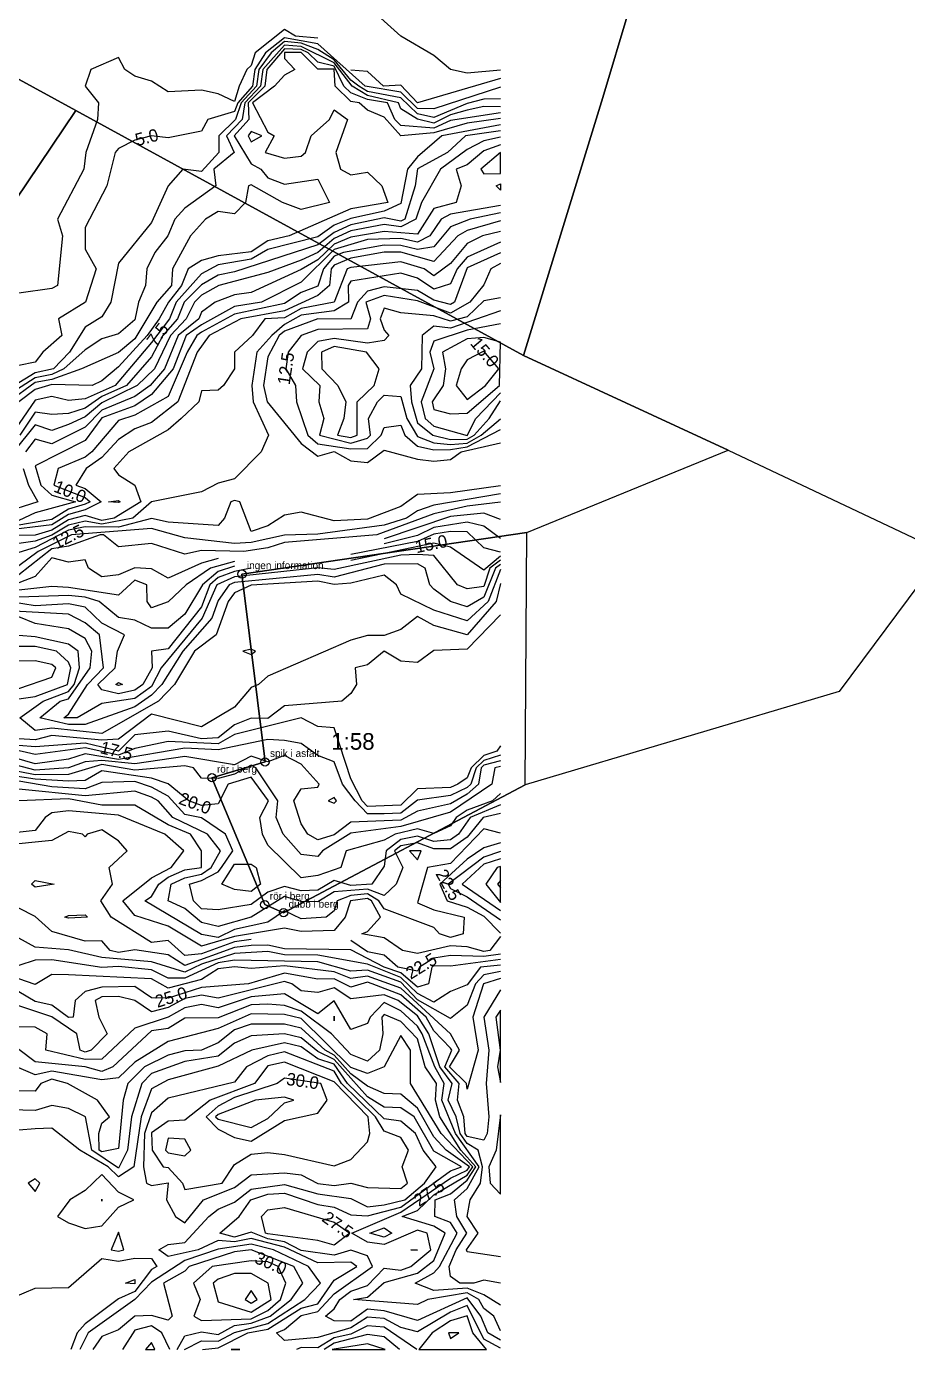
# Model space of a CAD drawing. Header units: metres. Extents: x 304729 to 308942, y 6403920 to 6405836.
# Drawn here: x 305622.9 to 305729, y 6404300 to 6404459.2 of the extents above; entities that cross this region are included whole.
import ezdxf
from ezdxf.enums import TextEntityAlignment as Align

# ---------------------------------------------------------------- set-up
doc = ezdxf.new("R2010")
doc.units = ezdxf.units.M
for name, color, linetype in [('FASTIGHETSGRANSER', 7, 'Continuous'), ('GRANSPUNKTER', 1, 'Continuous'), ('HOJDKURVOR_GRUND', 4, 'Continuous'), ('HOJDKURVOR_STOD', 6, 'Continuous'), ('HOJDKURVOR_TEXT', 2, 'Continuous'), ('LILLEBY_4_8', 5, 'Continuous'), ('TOMTBETECKNINGAR', 3, 'Continuous'), ('TOMTER_1945', 1, 'Continuous')]:
    doc.layers.add(name, color=color, linetype=linetype)

msp = doc.modelspace()

# ---------------------------------------------------------------- linework, layer by layer
at = {"layer": 'FASTIGHETSGRANSER'}
msp.add_lwpolyline([(305194.17, 6404796.311), (305248.461, 6404753.573), (305425.875, 6404616.253), (305445.572, 6404610.011), (305510.987, 6404589.282), (305538.828, 6404586.862), (305574.392, 6404542.914), (305622.258, 6404525.46), (305693.017, 6404463.466), (305695.515, 6404461.196), (305692.317, 6404450.639), (305682.784, 6404419.603), (305707.41, 6404408.206), (305733.318, 6404395.966)], dxfattribs=at)
msp.add_lwpolyline([(305683.18, 6404398.311), (305648.879, 6404393.293), (305651.66, 6404370.69), (305645.272, 6404368.798), (305651.631, 6404353.522), (305653.892, 6404352.557), (305682.973, 6404367.954), (305683.18, 6404398.311)], close=True, dxfattribs=at)
at = {"layer": 'GRANSPUNKTER'}
for centre in [(305648.88, 6404393.29), (305651.66, 6404370.69), (305645.27, 6404368.8), (305651.63, 6404353.52), (305653.89, 6404352.56)]:
    msp.add_circle(centre, 0.5, dxfattribs=at)
at = {"layer": 'HOJDKURVOR_GRUND'}
for points in [[(305680, 6404453.92), (305676, 6404453.56), (305674, 6404454), (305672, 6404455.69), (305668, 6404458), (305664, 6404461.6)], [(305658, 6404457.78), (305655.33, 6404458), (305654, 6404458.79), (305650.47, 6404456), (305650, 6404454.48), (305649.45, 6404454), (305648.55, 6404452), (305648, 6404450.14), (305646, 6404451.08), (305644, 6404451.5), (305640, 6404451.33), (305638, 6404452.59), (305636, 6404453.2), (305634.77, 6404454), (305634, 6404455.43), (305630.67, 6404454), (305630, 6404452), (305631.62, 6404450), (305631.5, 6404448), (305630.1, 6404444), (305629.85, 6404442), (305626.69, 6404436), (305627.29, 6404434), (305626.67, 6404428), (305626, 6404427.65), (305622, 6404427.1)], [(305680, 6404450.45), (305678, 6404450.42), (305676, 6404449.89), (305672, 6404448.23), (305670, 6404448.68), (305668, 6404450.57), (305664, 6404451.36), (305662.94, 6404452), (305662, 6404452.72), (305660, 6404455.15), (305658, 6404456.41), (305656, 6404457.15), (305654, 6404457.36), (305652.4, 6404456), (305650.91, 6404454), (305650.64, 6404452), (305648.8, 6404450), (305648.11, 6404448), (305646.09, 6404446), (305646.08, 6404444), (305644, 6404441.71), (305641.75, 6404442), (305640, 6404440), (305638, 6404435.58), (305634, 6404430.71), (305633.08, 6404426), (305632, 6404424.26), (305630, 6404423), (305628.1, 6404420), (305626.18, 6404418), (305624, 6404417.49), (305621.49, 6404416)], [(305680, 6404449.51), (305678, 6404449.56), (305676, 6404449.1), (305674, 6404448.56), (305672, 6404447.54), (305670, 6404448.03), (305668, 6404449.27), (305667.71, 6404450), (305664, 6404450.88), (305662.16, 6404452), (305660, 6404454.78), (305656, 6404456.78), (305654, 6404456.92), (305651.4, 6404454), (305651.13, 6404452), (305649.21, 6404450), (305648.9, 6404448), (305647.02, 6404446), (305647.96, 6404444), (305645.5, 6404442), (305645.73, 6404440), (305642, 6404437.3), (305640.79, 6404436), (305639.94, 6404434), (305638.39, 6404432), (305637.43, 6404430), (305637.27, 6404428), (305636.44, 6404426), (305636, 6404423.89), (305634, 6404422.19), (305632, 6404421.59), (305630, 6404420.29), (305627.44, 6404418), (305626, 6404417.32), (305624, 6404416.91), (305619.45, 6404414)], [(305680, 6404448.8), (305674, 6404447.85), (305672, 6404446.95), (305668, 6404447.24), (305667.28, 6404448), (305666.42, 6404450), (305664, 6404450.4), (305662, 6404451.18), (305661.15, 6404452), (305660, 6404454.4), (305658, 6404454.86), (305656.87, 6404456), (305656, 6404456.4), (305654, 6404456.48), (305651.88, 6404454), (305651.62, 6404452), (305649.61, 6404450), (305649.7, 6404448), (305647.94, 6404446), (305650, 6404442.65), (305651.17, 6404442), (305652, 6404440.95), (305654, 6404440.2), (305658, 6404440.8), (305659.41, 6404438), (305656, 6404437.15), (305653.78, 6404438), (305650, 6404440.13), (305649.67, 6404440), (305649.29, 6404438), (305648, 6404436.62), (305646, 6404436.9), (305644.5, 6404436), (305642.69, 6404434), (305640.52, 6404430), (305640.41, 6404428), (305638.62, 6404426), (305636, 6404421.6), (305634, 6404419.97), (305629.56, 6404418), (305626, 6404416.72), (305624, 6404416.34), (305620.83, 6404414)], [(305680, 6404448.09), (305676, 6404447.54), (305672, 6404446.36), (305668, 6404446.02), (305666, 6404448.26), (305664, 6404449.11), (305663, 6404450), (305662, 6404450.16), (305660.09, 6404452), (305660, 6404454.02), (305658, 6404454.05), (305656, 6404456.03), (305654, 6404456.04), (305654, 6404455.33), (305655.23, 6404454), (305654, 6404453.33), (305652.81, 6404452), (305650.17, 6404450), (305652, 6404446.44), (305652.75, 6404446), (305651.68, 6404444), (305654, 6404443.33), (305656, 6404443.56), (305656.53, 6404444), (305657.2, 6404446), (305659.43, 6404448), (305660, 6404449.14), (305661.6, 6404448), (305660.17, 6404444), (305660.76, 6404442), (305662, 6404441.33), (305664, 6404441.65), (305665.74, 6404440), (305666.43, 6404438), (305662, 6404437.22), (305654.55, 6404434), (305652, 6404433.38), (305650, 6404432.05), (305646, 6404431.58), (305644, 6404431), (305642.41, 6404430), (305641.61, 6404428), (305640.02, 6404426), (305638.91, 6404424), (305637.47, 6404422), (305634, 6404418.24), (305632, 6404416.53), (305630.86, 6404416), (305626, 6404416.12), (305624, 6404415.49), (305622.03, 6404414)], [(305680, 6404452.91), (305670, 6404449.97), (305668, 6404452.12), (305665.94, 6404452), (305664, 6404453.74), (305662, 6404453.92)], [(305680, 6404446.62), (305675.8, 6404446), (305673.63, 6404444), (305670, 6404442.03), (305669.75, 6404440), (305668.48, 6404436), (305668, 6404435.75), (305666, 6404436.15), (305662, 6404435.31), (305660, 6404434.4), (305658, 6404432.92), (305648, 6404429.65), (305646, 6404429.27), (305644, 6404428.1), (305641.94, 6404426), (305641.13, 6404424), (305639.37, 6404422), (305638, 6404419.44), (305634.99, 6404416), (305632, 6404414.66), (305630, 6404413.24), (305628, 6404412.63), (305626, 6404412.5), (305624, 6404412.79), (305622.15, 6404410)], [(305650, 6404445.31), (305651.29, 6404446), (305650, 6404446.52), (305649.62, 6404446), (305650, 6404445.31)], [(305680, 6404445.85), (305678, 6404445.43), (305676, 6404444.38), (305672.77, 6404442), (305670.51, 6404438), (305669.81, 6404436), (305668, 6404435.07), (305666, 6404435.33), (305662, 6404434.58), (305660, 6404433.65), (305658, 6404431.98), (305656, 6404431.07), (305652, 6404429.58), (305646.08, 6404428), (305644, 6404426.86), (305643.15, 6404426), (305642.18, 6404424), (305640.28, 6404422), (305638.34, 6404418), (305636.28, 6404416), (305632, 6404413.91), (305630, 6404412.21), (305628, 6404411.29), (305626, 6404410.55), (305624, 6404411.23), (305621.38, 6404408)], [(305680, 6404444.94), (305678, 6404444.2), (305676, 6404442.53), (305674.67, 6404442), (305675.29, 6404440), (305674.67, 6404438), (305672, 6404437.27), (305670, 6404434.17), (305666, 6404434.51), (305662, 6404433.84), (305660, 6404433), (305658, 6404431.08), (305656, 6404429.94), (305650, 6404427.18), (305648, 6404426.89), (305645.67, 6404426), (305644, 6404424.8), (305643.7, 6404424), (305641.2, 6404422), (305639.54, 6404418), (305637.82, 6404416), (305636, 6404414.64), (305632, 6404413.01), (305630, 6404410.97), (305626, 6404408.96), (305624, 6404409.51), (305622.81, 6404408)], [(305680, 6404444.02), (305677.64, 6404442), (305678, 6404441.43), (305680, 6404441.5), (305680, 6404444.02)], [(305680, 6404439.49), (305679.5, 6404440), (305680, 6404440.25), (305680, 6404439.49)], [(305680, 6404437.63), (305674, 6404436.6), (305672.88, 6404436), (305671.51, 6404434), (305670, 6404433.21), (305668, 6404433.65), (305664, 6404433.54), (305660, 6404432.35), (305656, 6404428.4), (305651.25, 6404426), (305648, 6404425.47), (305644, 6404423.28), (305642.18, 6404422), (305640.6, 6404418), (305638, 6404414.9), (305636, 6404413.52), (305632, 6404412.11), (305630, 6404409.38), (305624, 6404406.33), (305624.66, 6404404), (305626, 6404402.77), (305628.83, 6404402), (305624, 6404400.68), (305622, 6404399.73)], [(305680, 6404435.79), (305676, 6404434.62), (305674.89, 6404434), (305672, 6404430.88), (305668, 6404432.03), (305666, 6404432.03), (305662, 6404431.3), (305660, 6404430.46), (305659.61, 6404430), (305659.44, 6404428), (305658, 6404426.8), (305654, 6404424.98), (305648.74, 6404424), (305644.94, 6404422), (305643.49, 6404420), (305641.17, 6404414), (305638, 6404411.54), (305636, 6404410.78), (305634, 6404409.48), (305632, 6404407.31), (305630.12, 6404406), (305628.88, 6404404), (305630, 6404403.59), (305631.95, 6404402), (305630, 6404401.01), (305628, 6404400.45), (305626, 6404399.22), (305620, 6404398.49)], [(305680, 6404434.51), (305677.85, 6404434), (305676, 6404433.06), (305674, 6404430.67), (305672, 6404429.16), (305670.83, 6404430), (305668, 6404430.87), (305662, 6404430.18), (305661.56, 6404430), (305660, 6404426), (305656, 6404425.24), (305654, 6404424.11), (305651.62, 6404424), (305650.15, 6404422), (305648, 6404420), (305648, 6404418), (305646.67, 6404416), (305646, 6404415.43), (305644, 6404415.33), (305643.68, 6404414), (305641.58, 6404412), (305640, 6404410.64), (305635.27, 6404408), (305633.44, 6404406), (305634, 6404405.22), (305636, 6404404), (305636.7, 6404402), (305633.49, 6404400), (305632, 6404399.73), (305630, 6404400.33), (305628, 6404399.81), (305626, 6404398.58), (305624, 6404397.99), (305620, 6404397.9)], [(305680, 6404433.23), (305676, 6404431.43), (305674.79, 6404430), (305674, 6404428.2), (305672, 6404427.56), (305670, 6404428.88), (305668, 6404429.51), (305662, 6404428.53), (305661.68, 6404428), (305661.69, 6404426), (305660, 6404424.97), (305656, 6404424.44), (305654, 6404423.31), (305652.46, 6404422), (305650.68, 6404420), (305650.08, 6404416), (305650.23, 6404414), (305652.07, 6404410), (305651.2, 6404408), (305648, 6404404.75), (305646, 6404404.25), (305644, 6404403.2), (305638, 6404402), (305635.73, 6404400), (305632, 6404399.3), (305630, 6404399.65), (305628, 6404399.19), (305626, 6404397.96), (305624, 6404397.24), (305620, 6404396.68)], [(305680, 6404431.95), (305676, 6404430.13), (305674.46, 6404426), (305674, 6404425.74), (305672, 6404426.26), (305670, 6404427.41), (305666, 6404427.84), (305664, 6404427.32), (305662.81, 6404426), (305662, 6404423.97), (305658, 6404424), (305654, 6404422.53), (305653.38, 6404422), (305652, 6404419.41), (305651.49, 6404416), (305651.9, 6404414), (305656, 6404409), (305658, 6404407.48), (305660, 6404408.03), (305662, 6404406.93), (305664, 6404406.72), (305666, 6404408.2), (305670, 6404407.11), (305672, 6404406.87), (305674, 6404407.08), (305675.26, 6404408), (305680, 6404409.08)], [(305680, 6404426.54), (305678, 6404426.15), (305676, 6404424.24), (305674, 6404423.7), (305672, 6404424.36), (305668, 6404424.71), (305666, 6404425.27), (305665.54, 6404424), (305666, 6404422.64), (305666.58, 6404422), (305666, 6404421.38), (305664, 6404421.08), (305660, 6404421.64), (305658, 6404421.28), (305656.74, 6404420), (305656.18, 6404418), (305658.26, 6404416), (305658.12, 6404414), (305658.74, 6404412), (305658.2, 6404410), (305662, 6404409.05), (305664, 6404409.65), (305664.36, 6404410), (305664.11, 6404412), (305665.19, 6404414), (305666, 6404414.81), (305668, 6404414.65), (305668.75, 6404412), (305670, 6404409.86), (305672, 6404409.1), (305674, 6404408.88), (305676, 6404409.06), (305677.66, 6404410), (305680, 6404411.95)], [(305680, 6404424.97), (305674, 6404422.87), (305672, 6404423.12), (305670.57, 6404422), (305670.51, 6404418), (305669.15, 6404416), (305669.31, 6404414), (305670, 6404411.49), (305671.87, 6404410), (305674, 6404409.48), (305676, 6404409.52), (305676.85, 6404410), (305678.65, 6404412), (305680, 6404414.12)], [(305680, 6404423.38), (305676, 6404422.62), (305672, 6404421.33), (305671.49, 6404420), (305672, 6404418), (305670.47, 6404414), (305670.95, 6404412), (305672, 6404411.09), (305676, 6404409.97), (305677.04, 6404412), (305680, 6404415.1)], [(305662, 6404409.72), (305662.74, 6404410), (305662.75, 6404414), (305664.78, 6404416), (305665.41, 6404418), (305663.86, 6404420), (305660, 6404420.69), (305658.47, 6404420), (305658.48, 6404418), (305660.44, 6404416), (305661.39, 6404414), (305661.16, 6404412), (305660.38, 6404410), (305662, 6404409.72)], [(305680, 6404421.18), (305678, 6404421.77), (305676, 6404421.61), (305673.02, 6404420), (305673.37, 6404418), (305673.09, 6404416), (305671.77, 6404414), (305672, 6404413.1), (305674, 6404412.59), (305676, 6404412.66), (305679.87, 6404416), (305680, 6404421.18)], [(305622.54, 6404406), (305623.19, 6404404), (305624.31, 6404402), (305620, 6404400.61)], [(305680, 6404403.89), (305674, 6404403.07), (305670, 6404402.87), (305668, 6404401.43), (305664, 6404399.89), (305660, 6404399.7), (305656, 6404400.74), (305654, 6404400.38), (305652, 6404399.09), (305650, 6404398.43), (305648.62, 6404402), (305648, 6404402.16), (305647.56, 6404402), (305646.76, 6404400), (305646, 6404399.15), (305640, 6404399.52), (305638, 6404399.98), (305634, 6404398.92), (305630, 6404398.98), (305628, 6404398.56), (305624, 6404396.49), (305622, 6404395.87)], [(305680, 6404401.96), (305676, 6404401.47), (305672, 6404400.56), (305665.13, 6404398), (305654, 6404397.11), (305652, 6404396.44), (305649.09, 6404396), (305644, 6404396.14), (305642, 6404395.7), (305638, 6404396.97), (305634, 6404396.59), (305632.22, 6404398), (305631.8, 6404398), (305628, 6404396.66), (305626, 6404396.34), (305622, 6404393.2)], [(305634, 6404401.91), (305632.8, 6404402), (305634, 6404402.14), (305634.23, 6404402), (305634, 6404401.91)], [(305680, 6404399.86), (305678, 6404400.62), (305674, 6404400.23), (305666, 6404397.52)], [(305680, 6404395.93), (305678, 6404396.45), (305676, 6404398.36), (305674, 6404398.4), (305672, 6404398.11), (305670, 6404397.22), (305662, 6404395.64)], [(305680, 6404397.59), (305678, 6404399.06), (305676, 6404399.55), (305672, 6404398.88), (305670, 6404397.94), (305666, 6404396.93)], [(305680, 6404394.95), (305678.73, 6404394), (305678, 6404391.78), (305676, 6404391.51), (305674.82, 6404392), (305672, 6404395.53), (305670, 6404395.66), (305668, 6404395.58), (305660, 6404393.85), (305658, 6404394.05), (305648, 6404392.95), (305645.86, 6404392), (305644.11, 6404388), (305639.16, 6404382), (305638, 6404379.76), (305636, 6404378.32), (305632, 6404377.72), (305629.05, 6404376), (305627.43, 6404376), (305628, 6404376.44), (305630.27, 6404380), (305632.23, 6404382), (305631.74, 6404386), (305630, 6404387.41), (305628, 6404388.47), (305620, 6404388.93)], [(305646, 6404395.15), (305644, 6404394.62), (305640, 6404392.82), (305638, 6404393.91), (305636, 6404394.05), (305634, 6404393.19), (305632, 6404392.97), (305630.42, 6404394), (305630, 6404395), (305628, 6404394.72), (305626, 6404395.24), (305624, 6404393), (305622, 6404392.22)], [(305648, 6404394.8), (305645.09, 6404394), (305642.18, 6404392), (305640, 6404389.95), (305638, 6404389.25), (305637.45, 6404390), (305637.43, 6404392), (305636, 6404392.58), (305634, 6404390.76), (305628, 6404391.69), (305626, 6404391.79), (305622, 6404391.36)], [(305680, 6404394.45), (305679.39, 6404394), (305678, 6404390.52), (305676, 6404389.36), (305674, 6404390), (305672, 6404391.48), (305671.5, 6404392), (305670.92, 6404394), (305670, 6404394.52), (305666, 6404394.49), (305660, 6404392.94), (305658, 6404393.25), (305648, 6404392.28), (305647.33, 6404392), (305646, 6404390.13), (305645.26, 6404388), (305641.77, 6404384), (305639.25, 6404380), (305638, 6404378.73), (305636, 6404377.33), (305630, 6404375.18), (305628, 6404375.19), (305624.53, 6404376), (305627, 6404378), (305628, 6404378.27), (305630.6, 6404382), (305630.79, 6404384), (305630, 6404385.55), (305628, 6404386.71), (305624, 6404387.36), (305622, 6404388.14)], [(305648, 6404394.24), (305646, 6404393.62), (305644.15, 6404392), (305642, 6404388.48), (305640, 6404386.8), (305638, 6404386.8), (305636, 6404387.76), (305634, 6404388.06), (305631.69, 6404390), (305630, 6404390.52), (305628, 6404390.73), (305622, 6404390.53)], [(305680, 6404393.86), (305678.54, 6404390), (305676, 6404387.66), (305672, 6404388.95), (305668, 6404390.89), (305667.47, 6404392), (305666, 6404393.17), (305662, 6404392.19), (305660, 6404392.02), (305658, 6404392.43), (305650, 6404391.94), (305648, 6404391.03), (305647.21, 6404390), (305645.77, 6404386), (305643.15, 6404384), (305640.74, 6404380), (305638.85, 6404378), (305632, 6404374.13), (305626, 6404374.75), (305624, 6404374.48), (305622.14, 6404376), (305624.94, 6404378), (305628, 6404379.16), (305628.69, 6404380), (305629.33, 6404382), (305629.16, 6404384), (305628, 6404384.88), (305624, 6404385.76), (305622, 6404385.89)], [(305680, 6404392.14), (305679.48, 6404390), (305676, 6404385.97), (305672, 6404387.12), (305670, 6404388.18), (305668, 6404386.61), (305666, 6404385.92), (305664, 6404385.9), (305662, 6404385.33), (305652, 6404381), (305650.89, 6404380), (305650, 6404379.64), (305648, 6404377.27), (305644, 6404374.93), (305638, 6404376.44), (305634, 6404373.43), (305632, 6404373.32), (305626, 6404373.89), (305624, 6404373.37), (305622, 6404373.49)], [(305622, 6404378.28), (305624, 6404378.58), (305627.86, 6404380), (305628.27, 6404382), (305628, 6404382.7), (305626.55, 6404384), (305624, 6404384.59), (305622, 6404384.58)], [(305650, 6404383.6), (305650.5, 6404384), (305650, 6404384.27), (305649, 6404384), (305650, 6404383.6)], [(305634, 6404379.9), (305633.71, 6404380), (305634, 6404380.24), (305634.48, 6404380), (305634, 6404379.9)], [(305680, 6404372.64), (305679.55, 6404372), (305678, 6404371.45), (305676.49, 6404370), (305676, 6404368.76), (305674.89, 6404368), (305674, 6404367.62), (305670, 6404367.45), (305668, 6404365.51), (305664, 6404365.33), (305663.35, 6404366), (305662, 6404368.64), (305660, 6404374.8), (305658, 6404374.97), (305656, 6404376), (305648, 6404374), (305646, 6404372.88), (305640, 6404373.14), (305636, 6404372.32), (305634, 6404371.49), (305630, 6404372.38), (305624, 6404371.57), (305618, 6404372.95)], [(305680, 6404371.51), (305678, 6404370.87), (305677.09, 6404370), (305676.45, 6404368), (305676, 6404367.6), (305674, 6404366.65), (305670, 6404366.08), (305668, 6404364.54), (305666, 6404364.44), (305664, 6404364.46), (305662.5, 6404366), (305660.97, 6404368), (305660, 6404370.72), (305658, 6404371.46), (305656, 6404372.91), (305654, 6404373.26), (305652, 6404373.41), (305646, 6404372.16), (305642, 6404372.33), (305634, 6404371), (305630, 6404371.68), (305628, 6404371.02), (305624, 6404370.48), (305618, 6404372.17)], [(305680, 6404370.84), (305678, 6404370.3), (305677.69, 6404370), (305677.35, 6404368), (305676, 6404366.81), (305674, 6404365.67), (305670, 6404364.75), (305668, 6404363.67), (305662, 6404363.45), (305660, 6404361.91), (305658, 6404361.33), (305656.83, 6404362), (305656, 6404363.26), (305655.12, 6404366), (305656, 6404367.47), (305658, 6404367.67), (305658.17, 6404368), (305656, 6404370.43), (305654, 6404371.46), (305652, 6404370.7), (305650, 6404371.39), (305648, 6404370.33), (305642, 6404371.34), (305636, 6404370.47), (305632, 6404370.88), (305630, 6404370.72), (305628, 6404369.98), (305624, 6404369.69), (305618, 6404371.26)], [(305680, 6404370.16), (305679.33, 6404370), (305678.97, 6404368), (305674, 6404364.64), (305668, 6404362.91), (305662, 6404362.13), (305658.57, 6404360), (305658, 6404359.3), (305656, 6404359.57), (305653.85, 6404362), (305653, 6404364), (305653.19, 6404366), (305650.55, 6404370), (305650, 6404370.3), (305648, 6404369.23), (305646, 6404368.68), (305644, 6404368.75), (305643.05, 6404370), (305642, 6404370.24), (305636, 6404369.7), (305632, 6404370.37), (305628, 6404369.18), (305624, 6404369.15), (305618, 6404370.32)], [(305680, 6404365.55), (305676.37, 6404364), (305674.94, 6404362), (305674, 6404361.32), (305672, 6404361.14), (305670, 6404361.75), (305668, 6404361.38), (305666.26, 6404360), (305666, 6404358.14), (305664.52, 6404356), (305662, 6404355.81), (305660, 6404356.41), (305658, 6404355.25), (305656, 6404355.19), (305654, 6404355.69), (305652, 6404355.03), (305650, 6404353.54), (305646, 6404352.91), (305644, 6404353.02), (305643.05, 6404354), (305642.56, 6404356), (305644, 6404356.41), (305646, 6404357.48), (305646.42, 6404358), (305647.79, 6404360), (305646.88, 6404362), (305644, 6404363.97), (305642, 6404364.37), (305640, 6404366.59), (305638, 6404367.66), (305636, 6404368.32), (305632, 6404368.23), (305630, 6404367.46), (305626, 6404367.7), (305622, 6404368.36)], [(305680, 6404364.47), (305677.91, 6404364), (305676, 6404361.64), (305674, 6404360.22), (305672, 6404360.25), (305670, 6404360.96), (305668, 6404360.59), (305667.25, 6404360), (305668.26, 6404358), (305667.46, 6404356), (305666, 6404354.64), (305664, 6404355.38), (305660, 6404355.05), (305658, 6404353.87), (305656, 6404353.91), (305654, 6404354.52), (305650, 6404352), (305646, 6404350.91), (305644, 6404351.36), (305642, 6404353.05), (305640, 6404354), (305640.37, 6404356), (305642, 6404356.76), (305644, 6404357.21), (305645.19, 6404358), (305646.3, 6404360), (305644.72, 6404362), (305640.55, 6404364), (305638.78, 6404366), (305638, 6404366.46), (305636, 6404367.17), (305630, 6404366.61), (305622, 6404367.43)], [(305660, 6404365.73), (305660.25, 6404366), (305660, 6404366.43), (305659.25, 6404366), (305660, 6404365.73)], [(305680, 6404349.7), (305678.74, 6404348), (305678, 6404347.88), (305676, 6404348.46), (305674, 6404348.57), (305670, 6404347.65), (305668.2, 6404348), (305666, 6404349.55), (305663.33, 6404350), (305664, 6404350.28), (305665.56, 6404352), (305664.46, 6404354), (305664, 6404354.28), (305661.94, 6404354), (305661.3, 6404352), (305660, 6404350.41), (305656, 6404350.28), (305654, 6404350.69), (305648, 6404349.68), (305644, 6404348.51), (305640, 6404350.92), (305636, 6404352.21), (305634.55, 6404354), (305638, 6404356.75), (305640.37, 6404358), (305641.9, 6404360), (305639.6, 6404362), (305634, 6404364.3), (305628, 6404364.82), (305626, 6404364.57), (305625.17, 6404364), (305624, 6404362.44), (305620, 6404362)], [(305680, 6404362.13), (305678, 6404362.66), (305674, 6404358.49), (305671.2, 6404358), (305670, 6404353.75), (305672, 6404352.89), (305675.65, 6404352), (305675.5, 6404350), (305674, 6404349.58), (305672.65, 6404350), (305672, 6404350.77), (305666, 6404353.03), (305665.36, 6404354), (305664, 6404354.83), (305662, 6404354.62), (305660.35, 6404354), (305660, 6404352.78), (305659, 6404352), (305656, 6404351.82), (305654, 6404352.78), (305652, 6404351.43), (305648, 6404350.54), (305646, 6404349.58), (305644, 6404349.92), (305637.19, 6404354), (305638, 6404354.52), (305638.86, 6404356), (305640, 6404356.83), (305642, 6404357.71), (305644, 6404358), (305644, 6404360), (305642.67, 6404362), (305640, 6404363.11), (305636, 6404365.51), (305632, 6404365.51), (305628, 6404366.24), (305622, 6404366)], [(305670, 6404358.9), (305670.47, 6404360), (305669.04, 6404360), (305670, 6404358.9)], [(305680, 6404360.98), (305678, 6404360.36), (305676, 6404358.98), (305672.7, 6404356), (305673.58, 6404354), (305676, 6404353.21), (305678, 6404352.12), (305680, 6404350.1)], [(305680, 6404359.03), (305678, 6404358.38), (305675.4, 6404356), (305680, 6404352.81)], [(305680, 6404358.13), (305679.6, 6404358), (305678.25, 6404356), (305680, 6404353.8), (305680, 6404358.13)], [(305680, 6404356.44), (305679.66, 6404356), (305680, 6404355.54), (305680, 6404356.44)], [(305680, 6404346.91), (305674, 6404346.11), (305672, 6404346.17), (305671.73, 6404346), (305671.35, 6404344), (305670, 6404343.61), (305668, 6404345.31), (305666, 6404346), (305662, 6404348.09), (305654, 6404348.2), (305652, 6404348.65), (305650, 6404348.62), (305648, 6404348.37), (305642, 6404346.22), (305640, 6404347.49), (305636, 6404348.08), (305634, 6404347.75), (305633, 6404348), (305632, 6404349.15), (305630, 6404349.13), (305626, 6404350.31), (305624, 6404352.11), (305622, 6404353.1)], [(305680, 6404346.25), (305677.58, 6404346), (305676, 6404343.86), (305674, 6404343.09), (305672, 6404341.81), (305670, 6404342.84), (305668, 6404344.75), (305664, 6404346.36), (305658, 6404347.46), (305654, 6404347.47), (305652, 6404347.88), (305648, 6404347.65), (305644, 6404346.37), (305642, 6404345.4), (305638, 6404346.65), (305632, 6404347.16), (305628, 6404348.1), (305624, 6404348.4), (305622, 6404349.5)], [(305680, 6404345.48), (305678, 6404345.06), (305677.01, 6404344), (305676, 6404341.43), (305674, 6404339.81), (305670, 6404342.06), (305668, 6404344.18), (305664, 6404345.63), (305662, 6404345.54), (305658, 6404346.64), (305648, 6404346.84), (305646, 6404346.51), (305642, 6404344.67), (305640, 6404344.68), (305638, 6404345.68), (305634, 6404346.07), (305632, 6404345.95), (305626, 6404346.9), (305624, 6404346.86), (305622, 6404346.19)], [(305680, 6404344.64), (305677.96, 6404344), (305676.67, 6404340), (305677.31, 6404336), (305676, 6404331.33), (305675.93, 6404332), (305673.88, 6404334), (305675.06, 6404336), (305674, 6404337.97), (305668, 6404343.46), (305664, 6404344.91), (305662, 6404344.64), (305660, 6404345.44), (305654, 6404346.17), (305650, 6404345.83), (305648, 6404346.03), (305646, 6404345.82), (305644, 6404344.51), (305640, 6404343.49), (305638, 6404344.6), (305628, 6404345.08), (305626, 6404345.1), (305624, 6404343.91), (305622, 6404344.58)], [(305680, 6404311.16), (305676, 6404311.77), (305675.9, 6404312), (305677.3, 6404314), (305675.98, 6404316), (305676.36, 6404318), (305677.6, 6404320), (305677.84, 6404322), (305677.3, 6404324), (305676, 6404324.8), (305675.16, 6404326), (305674.68, 6404328), (305673.71, 6404330), (305674.18, 6404332), (305672.7, 6404334), (305671.38, 6404338), (305670, 6404340.13), (305667.67, 6404342), (305666, 6404342.66), (305662, 6404342.2), (305660, 6404343.51), (305658, 6404342.96), (305656, 6404343.15), (305654.9, 6404344), (305654, 6404344.28), (305646, 6404342.28), (305644, 6404342.64), (305642, 6404342.22), (305640, 6404341.14), (305638, 6404340.61), (305636, 6404342), (305634, 6404342.49), (305632, 6404342.45), (305631.2, 6404342), (305631.64, 6404340), (305632.67, 6404338), (305630.72, 6404336), (305630, 6404335.77), (305629.42, 6404336), (305629, 6404338), (305626, 6404340.03), (305622, 6404341.35)], [(305680, 6404308), (305678, 6404308.35), (305676.8, 6404308), (305675.11, 6404308), (305674, 6404308.77), (305673.82, 6404310), (305674.65, 6404312), (305675.95, 6404314), (305674.77, 6404316), (305674.47, 6404318), (305676, 6404319.38), (305677.45, 6404322), (305674.57, 6404326), (305672.95, 6404330), (305673.24, 6404332), (305672.11, 6404334), (305670.56, 6404338), (305670, 6404338.92), (305668, 6404340.73), (305666, 6404341.74), (305664.31, 6404340), (305664, 6404339.21), (305662, 6404338.51), (305660, 6404341.96), (305658, 6404340.39), (305654, 6404342.78), (305650, 6404342.42), (305646, 6404341.09), (305644, 6404341.51), (305642, 6404341.12), (305640, 6404340), (305636, 6404338.67), (305632, 6404334.92), (305630, 6404334.88), (305625.25, 6404336), (305625.41, 6404338), (305624, 6404338.77), (305622, 6404338.83)], [(305680, 6404305.35), (305678, 6404306.6), (305676, 6404307.38), (305672, 6404307.12), (305669.73, 6404308), (305672, 6404309.23), (305672.67, 6404310), (305674.78, 6404314), (305674, 6404315.29), (305672.11, 6404316), (305672.15, 6404318), (305674, 6404318.73), (305676, 6404320.37), (305677.05, 6404322), (305675.24, 6404324), (305672.7, 6404328), (305672.2, 6404330), (305672.29, 6404332), (305670.94, 6404334), (305670, 6404337.36), (305668, 6404339.47), (305666, 6404340.29), (305665.72, 6404340), (305665.83, 6404338), (305665.42, 6404336), (305664, 6404334.69), (305662, 6404335.48), (305659.65, 6404338), (305656, 6404340.71), (305654, 6404341.41), (305652, 6404341.55), (305650, 6404341.47), (305646, 6404339.92), (305642, 6404339.85), (305640, 6404338.63), (305638, 6404338.33), (305633.35, 6404334), (305632, 6404333.46), (305630, 6404334), (305624, 6404334.63), (305622, 6404336.1)], [(305680, 6404302.27), (305679.19, 6404304), (305678, 6404304.95), (305677.39, 6404306), (305676, 6404306.81), (305671.24, 6404306), (305670, 6404305.41), (305662.31, 6404306), (305664, 6404306.31), (305666, 6404308.07), (305670, 6404309.2), (305672, 6404310.71), (305673.36, 6404314), (305672, 6404314.85), (305668.16, 6404316), (305670, 6404316.72), (305672, 6404318.62), (305676, 6404320.98), (305676.66, 6404322), (305672.85, 6404326), (305669.19, 6404332), (305669.18, 6404336), (305668, 6404337.77), (305666, 6404334), (305664, 6404333.21), (305662, 6404333.94), (305656, 6404339.81), (305654, 6404340.31), (305650, 6404340.37), (305646, 6404338.64), (305640, 6404337.05), (305636, 6404334.58), (305634, 6404332.68), (305632, 6404332.46), (305626, 6404333.5), (305624, 6404333.03), (305622, 6404333.9)], [(305660, 6404339.54), (305660, 6404340.11), (305660, 6404339.54)], [(305680, 6404340.82), (305679.43, 6404340), (305679.95, 6404336), (305679.63, 6404334), (305680, 6404332.12), (305680, 6404340.82)], [(305680, 6404300.17), (305678, 6404301.25), (305676, 6404305.29), (305674, 6404304.51), (305670, 6404302.14), (305668, 6404302.66), (305666, 6404303.73), (305664, 6404303.88), (305662, 6404302.62), (305658, 6404301.46), (305654, 6404301.08), (305653.03, 6404302), (305654, 6404302.43), (305656, 6404304.09), (305658, 6404304.59), (305660, 6404306.71), (305664.6, 6404310), (305664, 6404311.27), (305662, 6404311.97), (305660, 6404311.34), (305656, 6404311.92), (305654, 6404312.97), (305652, 6404313.33), (305650, 6404314.12), (305648, 6404313.5), (305646.23, 6404314), (305648.55, 6404316), (305649.93, 6404318), (305652, 6404318.69), (305654, 6404318.8), (305658, 6404317.43), (305660, 6404317.11), (305662, 6404316.2), (305664, 6404316.07), (305668, 6404317.11), (305674, 6404321.48), (305675.33, 6404322), (305672, 6404323.86), (305669.63, 6404328), (305668, 6404329.08), (305666, 6404329.14), (305664, 6404330.41), (305660, 6404334.88), (305658, 6404335.87), (305656, 6404337.51), (305654, 6404337.98), (305650, 6404337.75), (305648, 6404336.87), (305646, 6404335.3), (305642, 6404334.64), (305638, 6404333.21), (305636.81, 6404332), (305635.58, 6404328), (305635.11, 6404324), (305634, 6404321.83), (305630.81, 6404324), (305630.05, 6404328), (305628, 6404329), (305626, 6404329.37), (305624, 6404328.74), (305618, 6404328.91)], [(305644.14, 6404300), (305646, 6404300.21), (305649.57, 6404302), (305652, 6404302.44), (305656, 6404304.98), (305658, 6404305.5), (305660, 6404308.36), (305662.71, 6404310), (305662, 6404310.5), (305658, 6404310.44), (305654, 6404312.3), (305650, 6404313.35), (305648, 6404312.96), (305646, 6404313.1), (305643.62, 6404312), (305640, 6404311.21), (305638.87, 6404312), (305640, 6404312.65), (305642, 6404312.87), (305644.88, 6404316), (305646, 6404316.88), (305648, 6404317.73), (305650, 6404319.3), (305654, 6404319.87), (305658, 6404318.74), (305662, 6404318.18), (305664, 6404317.16), (305666, 6404317.39), (305668.48, 6404318), (305670.86, 6404320), (305672.26, 6404322), (305670.71, 6404324), (305669.76, 6404326), (305668, 6404327.49), (305666, 6404327.74), (305661.6, 6404332), (305660, 6404334.32), (305658, 6404334.97), (305656, 6404336.4), (305654, 6404336.9), (305650.09, 6404336), (305646, 6404334.1), (305640, 6404332.44), (305638, 6404331.38), (305636.73, 6404328), (305635.87, 6404322), (305634, 6404320.77), (305632.78, 6404322), (305629.38, 6404324), (305626, 6404326.63), (305624, 6404326.57), (305622, 6404326.38)], [(305642, 6404315.24), (305644.27, 6404318), (305648, 6404319.49), (305650, 6404321), (305654, 6404321.26), (305656, 6404321.02), (305658, 6404319.98), (305660, 6404319.73), (305662, 6404320), (305664, 6404319.5), (305668, 6404319.38), (305668.8, 6404320), (305668.18, 6404322), (305668.95, 6404324), (305668, 6404325.5), (305666, 6404326.26), (305664.96, 6404328), (305660.86, 6404332), (305660, 6404333.47), (305654, 6404335.8), (305652, 6404335.33), (305649.43, 6404334), (305648, 6404332.15), (305640, 6404330.25), (305638, 6404328.49), (305637.15, 6404326), (305637.03, 6404322), (305637.38, 6404320), (305638, 6404319.75), (305640, 6404320.07), (305639.79, 6404318), (305640.9, 6404316), (305642, 6404315.24)], [(305642, 6404319.24), (305646.48, 6404320), (305648, 6404322.25), (305650, 6404323.51), (305652, 6404323.7), (305654, 6404323.45), (305660, 6404322.11), (305662, 6404322.86), (305664, 6404325), (305664.26, 6404326), (305664.07, 6404328), (305660, 6404332.2), (305654, 6404334.59), (305652, 6404334.14), (305650.41, 6404332), (305645.06, 6404330), (305642, 6404327.59), (305640, 6404327.46), (305638, 6404326.09), (305638.06, 6404324), (305639.4, 6404322), (305640, 6404321.89), (305641.73, 6404320), (305642, 6404319.24)], [(305646, 6404327.7), (305650, 6404326.7), (305652, 6404327.81), (305654, 6404329.69), (305655.14, 6404330), (305654, 6404330.35), (305650.5, 6404330), (305646, 6404328.27), (305645.71, 6404328), (305646, 6404327.7)], [(305680, 6404328.22), (305679.49, 6404324), (305678.61, 6404322), (305678.76, 6404320), (305680, 6404318.7), (305680, 6404328.22)], [(305624, 6404319), (305624.55, 6404320), (305624, 6404320.55), (305623.14, 6404320), (305624, 6404319)], [(305628, 6404315.25), (305630, 6404314.58), (305632, 6404314.9), (305634, 6404317.11), (305635.85, 6404318), (305634, 6404318.92), (305632, 6404321.04), (305630, 6404319.14), (305628.15, 6404318), (305626.67, 6404316), (305628, 6404315.25)], [(305632, 6404317.87), (305632, 6404318.11), (305632, 6404317.87)], [(305634, 6404311.83), (305634.67, 6404312), (305634, 6404314.12), (305633.12, 6404312), (305634, 6404311.83)], [(305666, 6404313.52), (305664.26, 6404314), (305666, 6404314.63), (305666.92, 6404314), (305666, 6404313.52)], [(305641.95, 6404300), (305644, 6404301.03), (305646, 6404301), (305648, 6404302.05), (305652, 6404303.13), (305656.47, 6404306), (305658.33, 6404308), (305656.88, 6404310), (305652.67, 6404312), (305650, 6404312.68), (305646, 6404312.08), (305642, 6404310.72), (305638, 6404308.12), (305636, 6404306.02), (305630.35, 6404302), (305629.37, 6404300)], [(305620, 6404305.69), (305624, 6404307.38), (305628, 6404307.48), (305632, 6404310.97), (305634, 6404310.63), (305636, 6404311), (305638, 6404310.96), (305638.63, 6404310), (305638, 6404309.64), (305636, 6404306.97), (305634, 6404306.12), (305630, 6404303.08), (305629.05, 6404302), (305628.28, 6404300)], [(305641.07, 6404300), (305642, 6404301.63), (305644, 6404302.11), (305646, 6404301.79), (305648, 6404302.9), (305650, 6404303.18), (305652.26, 6404304), (305654.81, 6404306), (305656.23, 6404308), (305655.11, 6404310), (305650, 6404312), (305648, 6404311.76), (305642.53, 6404310), (305642, 6404309.41), (305639.42, 6404308), (305640.46, 6404304), (305640, 6404303.53), (305638, 6404304.08), (305636, 6404304), (305634, 6404302.36), (305632, 6404301.56), (305630.91, 6404300)], [(305670, 6404311.94), (305669.2, 6404312), (305670, 6404311.94)], [(305646, 6404305.75), (305650, 6404304.48), (305652.39, 6404306), (305652.04, 6404308), (305650, 6404309.15), (305648, 6404309.16), (305646, 6404308.48), (305645.41, 6404308), (305646, 6404305.75)], [(305636, 6404307.92), (305634.86, 6404308), (305636, 6404308.44), (305636, 6404307.92)], [(305650, 6404305.58), (305650.73, 6404306), (305650, 6404307.09), (305649.25, 6404306), (305650, 6404305.58)], [(305669.92, 6404300), (305666, 6404302.7), (305664, 6404302.86), (305662, 6404301.84), (305660, 6404301.4), (305658, 6404300.22), (305656, 6404300.26), (305655.46, 6404300)], [(305678.33, 6404300), (305676.68, 6404302), (305676, 6404304.07), (305674, 6404303.45), (305671.8, 6404302), (305670.16, 6404300), (305678.33, 6404300)], [(305667.86, 6404300), (305666, 6404301.54), (305664, 6404301.82), (305660, 6404300.78), (305658.79, 6404300)], [(305674, 6404301.33), (305675, 6404302), (305673.76, 6404302), (305674, 6404301.33)], [(305638.38, 6404300), (305638, 6404300.86), (305637.25, 6404300), (305638.38, 6404300)], [(305647.57, 6404300), (305648.62, 6404300), (305647.57, 6404300)], [(305666.14, 6404300), (305664, 6404300.68), (305659.75, 6404300), (305666.14, 6404300)]]:
    msp.add_lwpolyline(points, dxfattribs=at)
at = {"layer": 'HOJDKURVOR_STOD'}
for points in [[(305680, 6404451.86), (305672, 6404449.26), (305670, 6404449.32), (305668, 6404451.29), (305663.73, 6404452), (305658, 6404457.1), (305654, 6404457.81), (305651.73, 6404456), (305650.43, 6404454), (305650.16, 6404452), (305648.4, 6404450), (305648, 6404448.93), (305644.77, 6404448), (305644, 6404446.57), (305640, 6404445.79), (305638, 6404446), (305636, 6404445.48), (305634, 6404444.48), (305633.63, 6404444), (305632.61, 6404440), (305630, 6404435), (305630, 6404432.4), (305631.31, 6404430), (305630.06, 6404426), (305626.81, 6404424), (305627.2, 6404422), (305624.89, 6404420), (305624, 6404418.77), (305622, 6404418.4)], [(305680, 6404447.35), (305672.93, 6404446), (305670, 6404443.5), (305668.8, 6404442), (305668, 6404437.88), (305666, 6404436.97), (305662, 6404436.07), (305660, 6404435.27), (305658, 6404433.87), (305652, 6404432.33), (305650, 6404431.17), (305646, 6404430.48), (305644, 6404429.4), (305640.98, 6404426), (305640.14, 6404424), (305638, 6404421.16), (305633.62, 6404416), (305630, 6404414.38), (305628, 6404414.18), (305626, 6404414.67), (305624, 6404414.23), (305621.08, 6404410)], [(305680, 6404436.74), (305676.37, 6404436), (305674, 6404435.07), (305672, 6404432.65), (305670, 6404432.36), (305668, 6404432.84), (305666, 6404432.86), (305661.1, 6404432), (305660, 6404431.52), (305658.71, 6404430), (305658, 6404427.95), (305656, 6404427.18), (305654, 6404425.86), (305648, 6404424.58), (305644, 6404422.38), (305643.46, 6404422), (305642.27, 6404420), (305640, 6404414.64), (305636, 6404412.43), (305634, 6404411.77), (305630.82, 6404408), (305630, 6404407.35), (305626.74, 6404406), (305626.25, 6404404), (305630, 6404402.5), (305630.61, 6404402), (305630, 6404401.69), (305628, 6404401.1), (305626, 6404399.85), (305618, 6404398.49)], [(305680, 6404430.67), (305678.84, 6404430), (305678, 6404428.1), (305676.31, 6404426), (305674, 6404424.68), (305670, 6404426.17), (305666, 6404426.8), (305663.8, 6404426), (305664.34, 6404424), (305664, 6404422.78), (305658, 6404422.72), (305656, 6404422), (305654.46, 6404420), (305654.16, 6404418), (305655.33, 6404416), (305655.44, 6404414), (305656.8, 6404410), (305658, 6404408.98), (305662, 6404408.38), (305664, 6404408.4), (305665.66, 6404410), (305666, 6404410.93), (305668, 6404411.21), (305668.47, 6404410), (305670, 6404408.68), (305672, 6404408.25), (305674, 6404408.28), (305676, 6404408.6), (305680, 6404410.7)], [(305676, 6404414.31), (305678.2, 6404416), (305679.8, 6404418), (305678, 6404420.13), (305676, 6404419.07), (305675.29, 6404418), (305674.69, 6404416), (305676, 6404414.31)], [(305680, 6404402.93), (305672, 6404401.59), (305670, 6404400.9), (305668.71, 6404400), (305666, 6404399.19), (305658, 6404398.08), (305654, 6404397.97), (305650, 6404397.08), (305648, 6404396.96), (305642, 6404397.65), (305638, 6404398.77), (305628.36, 6404398), (305624.35, 6404396), (305622, 6404394.29)], [(305680, 6404395.44), (305678, 6404393.78), (305674, 6404396.55), (305672, 6404397), (305662, 6404394.93)], [(305650, 6404394.01), (305648, 6404393.61), (305646, 6404392.87), (305645.01, 6404392), (305644, 6404389.36), (305640, 6404384.29), (305638, 6404384), (305638.07, 6404382), (305636.94, 6404380), (305636, 6404379.32), (305634, 6404378.9), (305632, 6404379.37), (305631.51, 6404380), (305633.63, 6404382), (305633.89, 6404384), (305634.76, 6404386), (305632, 6404387.4), (305630, 6404389.32), (305628, 6404389.7), (305624, 6404389.46), (305618, 6404390.44)], [(305680, 6404388.37), (305676, 6404384.27), (305672, 6404384.09), (305670, 6404382.67), (305668, 6404382.82), (305666, 6404384), (305664, 6404382.38), (305662.5, 6404382), (305662.67, 6404380), (305662, 6404378.91), (305660.89, 6404378), (305654, 6404377.43), (305652, 6404375.93), (305650, 6404375.97), (305648, 6404375.16), (305646, 6404373.61), (305644, 6404373.49), (305640, 6404374.39), (305636, 6404373.94), (305634, 6404371.98), (305630, 6404372.95), (305624, 6404372.51), (305622, 6404372.67)], [(305622, 6404379.54), (305626, 6404380.9), (305626.46, 6404382), (305626, 6404382.42), (305624, 6404382.84), (305622, 6404382.81)], [(305680, 6404366.91), (305679.03, 6404366), (305676, 6404364.87), (305674.67, 6404364), (305674, 6404363), (305672, 6404362.08), (305670, 6404362.64), (305667.33, 6404362), (305666, 6404361.3), (305661.43, 6404360), (305660.78, 6404358), (305658, 6404357.05), (305656, 6404356.76), (305652, 6404360.67), (305651.35, 6404362), (305651.05, 6404364), (305652.07, 6404366), (305650, 6404368.86), (305647.22, 6404368), (305646, 6404365.65), (305644, 6404365.44), (305642.48, 6404366), (305640, 6404368.07), (305638, 6404368.74), (305632, 6404369.63), (305630, 6404368.45), (305628, 6404368.37), (305624, 6404368.6), (305620, 6404369.24)], [(305650, 6404349.34), (305648, 6404349.03), (305644, 6404347.6), (305642, 6404347.42), (305640, 6404349.23), (305638, 6404348.97), (305633.13, 6404352), (305631.89, 6404354), (305633.29, 6404356), (305632.89, 6404358), (305635.07, 6404360), (305634, 6404361.19), (305632, 6404362.52), (305630.25, 6404362), (305630, 6404361.67), (305629.67, 6404362), (305628, 6404362.31), (305626, 6404361.26), (305620, 6404360.65)], [(305648, 6404355.35), (305646.47, 6404356), (305648, 6404358.41), (305650, 6404358.41), (305650.58, 6404358), (305651.12, 6404356), (305650, 6404355.11), (305648, 6404355.35)], [(305680, 6404359.93), (305678, 6404359.24), (305673.7, 6404356), (305674, 6404355.47), (305676, 6404354.47), (305680, 6404351.71)], [(305624, 6404355.62), (305623.56, 6404356), (305624, 6404356.42), (305626.29, 6404356), (305624, 6404355.62)], [(305628, 6404351.91), (305627.56, 6404352), (305628, 6404352.2), (305630, 6404352.3), (305630.3, 6404352), (305628, 6404351.91)], [(305680, 6404347.57), (305678, 6404347.27), (305674, 6404347.42), (305672, 6404347.09), (305670.24, 6404346), (305670, 6404345.52), (305667.64, 6404346), (305666, 6404347.45), (305664, 6404347.85), (305662, 6404349.2)], [(305680, 6404343.27), (305678, 6404340), (305678.61, 6404336), (305678.28, 6404332), (305678.6, 6404328), (305678.41, 6404326), (305678, 6404325.2), (305676, 6404325.63), (305675.74, 6404326), (305675.6, 6404328), (305674.85, 6404330), (305675.05, 6404332), (305673.29, 6404334), (305674.15, 6404336), (305674, 6404336.27), (305672, 6404338.36), (305671.05, 6404340), (305668, 6404342.67), (305664.57, 6404344), (305664, 6404344.19), (305662, 6404343.61), (305660, 6404344.58), (305658, 6404344.55), (305654, 6404345.27), (305649.65, 6404344), (305644, 6404343.54), (305640, 6404342.29), (305638, 6404342.31), (305636, 6404343.67), (305632, 6404343.59), (305630, 6404343.08), (305628.79, 6404342), (305628.57, 6404340), (305628, 6404339.94), (305626, 6404341.42), (305624, 6404341.86), (305622, 6404343.05)], [(305680, 6404301.11), (305678.48, 6404302), (305677.65, 6404304), (305676, 6404306.24), (305670, 6404303.49), (305666, 6404304.66), (305664, 6404304.84), (305662, 6404303.41), (305660, 6404303.44), (305658.95, 6404304), (305660, 6404304.89), (305660.68, 6404306), (305662, 6404307.01), (305664, 6404307.69), (305666, 6404309.79), (305668, 6404309.56), (305669.2, 6404310), (305671.62, 6404312), (305671.18, 6404314), (305670, 6404314.38), (305666, 6404312.62), (305664, 6404312.92), (305662.12, 6404314), (305668, 6404316.54), (305674, 6404320.61), (305676, 6404321.58), (305676.27, 6404322), (305673.48, 6404324), (305672, 6404325.59), (305670, 6404329.02), (305668, 6404330.74), (305666, 6404330.79), (305664, 6404331.69), (305662, 6404333.15), (305660, 6404335.43), (305658.91, 6404336), (305656, 6404338.65), (305654, 6404339.15), (305650, 6404339.13), (305648, 6404338.47), (305646, 6404336.91), (305644, 6404336), (305642, 6404335.92), (305640, 6404335.4), (305637.14, 6404334), (305635.15, 6404332), (305634.57, 6404330), (305634, 6404324.2), (305632, 6404323.79), (305631.71, 6404324), (305631.64, 6404326), (305632, 6404327.23), (305632.95, 6404328), (305631.47, 6404330), (305627.87, 6404332), (305626, 6404332.54), (305624.67, 6404332), (305624, 6404331.07), (305622, 6404331.13)], [(305648, 6404325.5), (305650, 6404325.06), (305654, 6404327.56), (305658, 6404328.42), (305659.12, 6404330), (305658.38, 6404332), (305654, 6404332.63), (305653.11, 6404332), (305648, 6404330.34), (305646, 6404329.29), (305644.58, 6404328), (305646, 6404326.53), (305648, 6404325.5)], [(305640, 6404323.65), (305642, 6404323.32), (305642.74, 6404324), (305642, 6404325.3), (305640, 6404325.43), (305639.68, 6404324), (305640, 6404323.65)], [(305652, 6404313.91), (305651.73, 6404314), (305651.24, 6404316), (305652, 6404316.81), (305654, 6404317.1), (305660, 6404315.31), (305661.85, 6404314), (305660, 6404312.54), (305658, 6404313.1), (305652, 6404313.91)], [(305644, 6404303.48), (305650, 6404303.71), (305652, 6404304.71), (305653.52, 6404306), (305654.16, 6404308), (305653.23, 6404310), (305652, 6404310.54), (305650, 6404310.67), (305645.31, 6404310), (305643.05, 6404308), (305643.86, 6404306), (305643.1, 6404304), (305644, 6404303.48)], [(305640.19, 6404300), (305639.23, 6404302), (305638, 6404302.87), (305636, 6404302.33), (305634.51, 6404300)]]:
    msp.add_lwpolyline(points, dxfattribs=at)
at = {"layer": 'LILLEBY_4_8'}
msp.add_lwpolyline([(305682.784, 6404419.603), (305692.317, 6404450.639), (305695.515, 6404461.196), (305693.017, 6404463.466), (305622.258, 6404525.46), (305574.392, 6404542.914), (305538.828, 6404586.862), (305510.987, 6404589.282), (305513.117, 6404520.357), (305513.434, 6404518.694), (305513.92, 6404517.072), (305514.569, 6404515.508), (305515.373, 6404514.018), (305516.326, 6404512.619), (305517.417, 6404511.324), (305518.634, 6404510.147), (305519.965, 6404509.1), (305521.396, 6404508.195), (305568.066, 6404482.343), (305592.017, 6404469.243), (305628.885, 6404449.082), (305682.784, 6404419.603)], close=True, dxfattribs=at)
at = {"layer": 'TOMTER_1945'}
msp.add_lwpolyline([(305585.188, 6404442.458), (305608.555, 6404431.006), (305609.763, 6404430.709), (305611, 6404430.573), (305612.244, 6404430.601), (305613.473, 6404430.792), (305614.667, 6404431.144), (305615.804, 6404431.649), (305616.864, 6404432.3), (305617.83, 6404433.084), (305618.684, 6404433.989), (305628.885, 6404449.082), (305592.017, 6404469.243), (305585.188, 6404442.458)], close=True, dxfattribs=at)
msp.add_lwpolyline([(305733.318, 6404395.966), (305720.774, 6404379.184), (305682.973, 6404367.954), (305653.892, 6404352.557), (305651.631, 6404353.522), (305645.272, 6404368.798), (305651.66, 6404370.69), (305648.879, 6404393.293), (305683.18, 6404398.311), (305707.41, 6404408.206), (305682.784, 6404419.603), (305628.885, 6404449.082), (305618.684, 6404433.989)], dxfattribs=at)

# ---------------------------------------------------------------- texts
at = {"layer": 'GRANSPUNKTER'}
for s, p in [('ingen information', (305649.48, 6404393.89)), ('spik i asfalt', (305652.26, 6404371.29)), ('rör i berg', (305645.87, 6404369.4)), ('rör i berg', (305652.23, 6404354.12)), ('dubb i berg', (305654.49, 6404353.16))]:
    msp.add_text(s, height=0.9, dxfattribs=at).set_placement(p)
at = {"layer": 'HOJDKURVOR_TEXT'}
for s, rotation, p in [('5.0', 14.57422, (305637.415, 6404445.848)), ('7.5', 53.0012, (305638.725, 6404422.122)), ('15.0', 310.20016, (305678.113, 6404419.996)), ('12.5', 81.46923, (305654.164, 6404418.027)), ('10.0', -21.80141, (305628.203, 6404403.219)), ('12.5', 26.50787, (305627.961, 6404397.801)), ('15.0', 11.69505, (305671.659, 6404396.929)), ('17.5', 346.36891, (305633.783, 6404372.033)), ('20.0', 339.77514, (305643.246, 6404365.718)), ('22.5', -60.4885, (305673.751, 6404355.911)), ('22.5', 31.77069, (305670.468, 6404346.141)), ('25.0', 17.35402, (305640.352, 6404342.4)), ('30.0', 351.81496, (305656.186, 6404332.316)), ('27.5', 34.15035, (305671.406, 6404318.851)), ('27.5', -35.30262, (305660.415, 6404315.016)), ('30.0', 336.29735, (305652.36, 6404310.382))]:
    msp.add_text(s, height=1.5, rotation=rotation, dxfattribs=at).set_placement(p, align=Align.MIDDLE_CENTER)
at = {"layer": 'TOMTBETECKNINGAR'}
msp.add_text('1:58', height=2, dxfattribs=at).set_placement((305659.641, 6404372.161))

doc.saveas('drawing.dxf')
